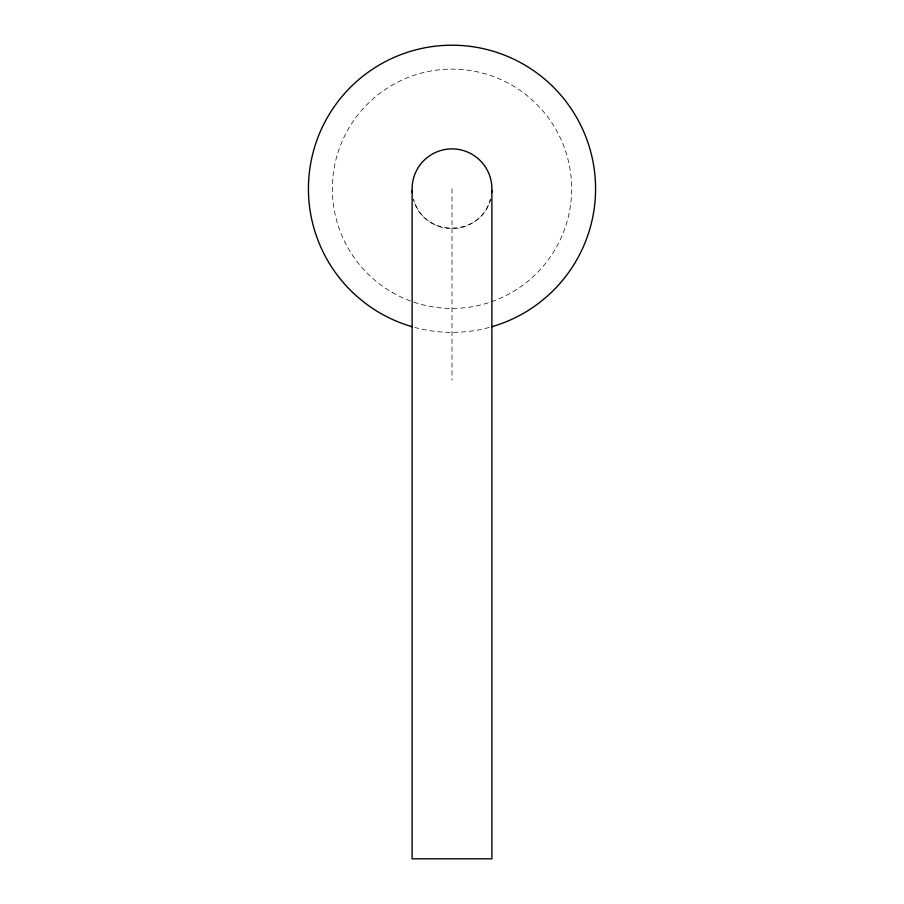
<?xml version="1.0" encoding="UTF-8"?>
<svg xmlns="http://www.w3.org/2000/svg" width="904" height="904" viewBox="0 0 904 904"><rect width="100%" height="100%" fill="white"/><g stroke="black" fill="none" stroke-linecap="round" stroke-linejoin="round"><path stroke-width="0.68" stroke-dasharray="4.52 3.39" d="M452 188.778L452 380.211M489.166 327.463A143.578 143.578 0 0 1 414.834 327.463M490.522 199.095C481.233 237.639 422.767 237.639 413.478 199.095A39.878 39.878 0 0 0 490.522 199.095M392.178 292.399A119.644 119.644 0 0 0 571.644 188.778A119.644 119.644 0 0 0 392.178 85.157A119.644 119.644 0 0 0 392.178 292.399"/><path stroke-width="1.36" d="M491.878 190.405L491.878 858.8L412.122 858.8L412.122 190.405M412.179 326.717A143.578 143.578 0 0 1 334.921 105.678A143.578 143.578 0 0 1 569.079 105.678A143.578 143.578 0 0 1 491.821 326.717M412.314 192.676A39.878 39.878 0 0 1 452 148.889A39.878 39.878 0 0 1 491.686 192.676"/></g></svg>
